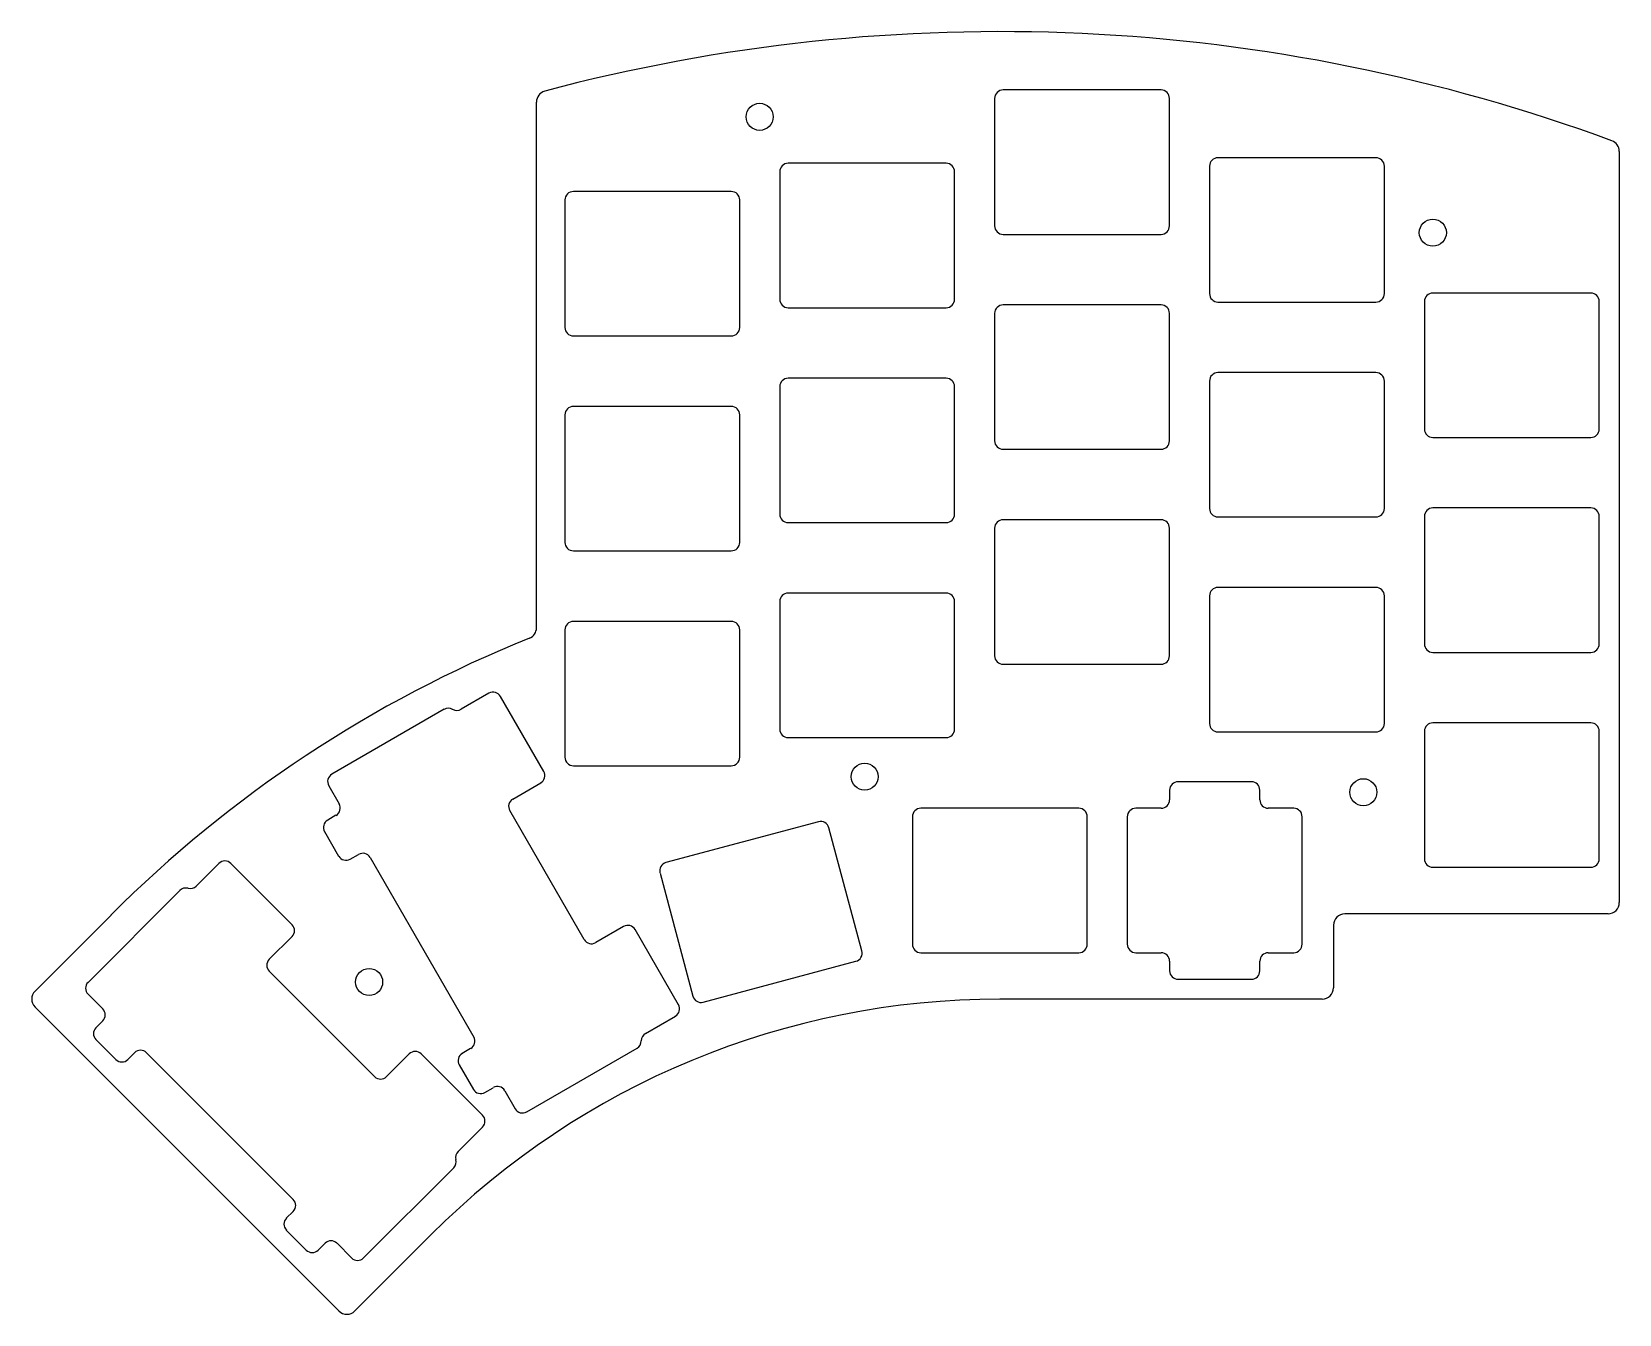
# Model space of a CAD drawing. Header units: millimetres. Extents: x -131 to 10, y -46 to 68.
import ezdxf

# ---------------------------------------------------------------- set-up
doc = ezdxf.new("R2010")
doc.units = ezdxf.units.MM
doc.header["$MEASUREMENT"] = 0
doc.layers.add('no kerf$Plate Alps', color=18, linetype='Continuous', true_color=0x000000)

msp = doc.modelspace()

# ---------------------------------------------------------------- linework, layer by layer
at = {"layer": 'no kerf$Plate Alps'}
for p, q in [((-31.1, 62.5), (-45.1, 62.5)), ((-86.48, 14.83), (-86.48, 61.43)), ((-45.85, 61.75), (-45.85, 50.45)), ((-30.35, 50.45), (-30.35, 61.75)), ((-12.05, 56.5), (-26.05, 56.5)), ((-64.9, 55.25), (-64.9, 43.95)), ((-50.15, 56), (-64.15, 56)), ((-49.4, 43.95), (-49.4, 55.25)), ((-26.8, 55.75), (-26.8, 44.45)), ((-11.3, 44.45), (-11.3, 55.75)), ((-69.2, 53.5), (-83.2, 53.5)), ((-83.95, 52.75), (-83.95, 41.45)), ((-68.45, 41.45), (-68.45, 52.75)), ((-45.1, 49.7), (-31.1, 49.7)), ((-26.05, 43.7), (-12.05, 43.7)), ((-7.75, 43.75), (-7.75, 32.45)), ((7, 44.5), (-7, 44.5)), ((7.75, 32.45), (7.75, 43.75)), ((-64.15, 43.2), (-50.15, 43.2)), ((-45.85, 42.7), (-45.85, 31.4)), ((-31.1, 43.45), (-45.1, 43.45)), ((-30.35, 31.4), (-30.35, 42.7)), ((-83.2, 40.7), (-69.2, 40.7)), ((-50.15, 36.95), (-64.15, 36.95)), ((-26.8, 36.7), (-26.8, 25.4)), ((-12.05, 37.45), (-26.05, 37.45)), ((-11.3, 25.4), (-11.3, 36.7)), ((-64.9, 36.2), (-64.9, 24.9)), ((-49.4, 24.9), (-49.4, 36.2)), ((-69.2, 34.45), (-83.2, 34.45)), ((-83.95, 33.7), (-83.95, 22.4)), ((-68.45, 22.4), (-68.45, 33.7)), ((-7, 31.7), (7, 31.7)), ((-45.1, 30.65), (-31.1, 30.65)), ((7, 25.45), (-7, 25.45)), ((-64.15, 24.15), (-50.15, 24.15)), ((-31.1, 24.4), (-45.1, 24.4)), ((-26.05, 24.65), (-12.05, 24.65)), ((-7.75, 24.7), (-7.75, 13.4)), ((7.75, 13.4), (7.75, 24.7)), ((-45.85, 23.65), (-45.85, 12.35)), ((-30.35, 12.35), (-30.35, 23.65)), ((-83.2, 21.65), (-69.2, 21.65)), ((-12.05, 18.4), (-26.05, 18.4)), ((-64.9, 17.15), (-64.9, 5.85)), ((-50.15, 17.9), (-64.15, 17.9)), ((-49.4, 5.85), (-49.4, 17.15)), ((-26.8, 17.65), (-26.8, 6.35)), ((-11.3, 6.35), (-11.3, 17.65)), ((-83.95, 14.65), (-83.95, 3.35)), ((-69.2, 15.4), (-83.2, 15.4)), ((-68.45, 3.35), (-68.45, 14.65)), ((-45.1, 11.6), (-31.1, 11.6)), ((-7, 12.65), (7, 12.65)), ((-90.69, 9.02), (-93.16, 7.6)), ((-85.83, 2.1), (-89.66, 8.75)), ((-94.66, 7.6), (-104.62, 1.85)), ((-7.75, 5.65), (-7.75, -5.65)), ((7, 6.4), (-7, 6.4)), ((7.75, -5.65), (7.75, 5.65)), ((-64.15, 5.1), (-50.15, 5.1)), ((-26.05, 5.6), (-12.05, 5.6)), ((-83.2, 2.6), (-69.2, 2.6)), ((-104.89, 0.82), (-103.97, -0.77)), ((-88.57, -0.35), (-86.1, 1.08)), ((-30.34, 0.43), (-30.34, -0.42)), ((-23.09, 1.18), (-29.59, 1.18)), ((-22.34, -0.42), (-22.34, 0.43)), ((-82.24, -12.81), (-88.84, -1.37)), ((-38.39, -1.17), (-52.39, -1.17)), ((-31.09, -1.17), (-33.34, -1.17)), ((-19.34, -1.17), (-21.59, -1.17)), ((-104.25, -1.79), (-104.98, -2.22)), ((-61.47, -2.37), (-74.99, -5.99)), ((-53.14, -1.92), (-53.14, -13.22)), ((-37.64, -13.22), (-37.64, -1.92)), ((-34.09, -1.92), (-34.09, -13.22)), ((-18.59, -13.22), (-18.59, -1.92)), ((-105.26, -3.24), (-104.01, -5.41)), ((-57.63, -13.81), (-60.55, -2.9)), ((-102.98, -5.68), (-102.25, -5.26)), ((-101.22, -5.53), (-92.03, -21.45)), ((-114.63, -6.06), (-116.64, -8.07)), ((-108.14, -11.49), (-113.57, -6.06)), ((-75.52, -6.91), (-72.6, -17.82)), ((-7, -6.4), (7, -6.4)), ((-118.09, -8.46), (-126.23, -16.6)), ((-130.93, -17.37), (-124.19, -10.64)), ((8.53, -10.53), (-14.81, -10.53)), ((-110.16, -14.56), (-108.14, -12.55)), ((-78.75, -11.66), (-81.22, -13.08)), ((-73.89, -18.58), (-77.73, -11.93)), ((-15.81, -11.53), (-15.81, -17.09)), ((-52.39, -13.97), (-38.39, -13.97)), ((-33.34, -13.97), (-31.09, -13.97)), ((-21.59, -13.97), (-19.34, -13.97)), ((-71.68, -18.35), (-58.16, -14.73)), ((-30.34, -14.72), (-30.34, -15.57)), ((-22.34, -15.57), (-22.34, -14.72)), ((-100.82, -24.96), (-110.16, -15.62)), ((-29.59, -16.32), (-23.09, -16.32)), ((-126.23, -17.66), (-124.93, -18.95)), ((-16.81, -18.09), (-45.39, -18.09)), ((-103.99, -45.73), (-130.93, -18.79)), ((-76.81, -21.13), (-74.16, -19.6)), ((-124.93, -20.02), (-125.53, -20.62)), ((-125.53, -21.68), (-123.76, -23.45)), ((-92.31, -22.47), (-93.05, -22.9)), ((-87.34, -28.08), (-77.56, -22.43)), ((-122.7, -23.45), (-122.1, -22.84)), ((-121.04, -22.84), (-108.04, -35.84)), ((-97.75, -22.94), (-99.76, -24.96)), ((-91.26, -28.37), (-96.69, -22.94)), ((-93.32, -23.92), (-92.07, -26.09)), ((-91.05, -26.36), (-90.31, -25.94)), ((-89.28, -26.21), (-88.37, -27.8)), ((-93.42, -31.59), (-91.26, -29.43)), ((-101.8, -41.03), (-93.8, -33.04)), ((-108.04, -36.9), (-108.65, -37.5)), ((-108.65, -38.56), (-106.88, -40.33)), ((-95.84, -38.99), (-102.57, -45.73)), ((-105.82, -40.33), (-105.22, -39.73)), ((-104.15, -39.73), (-102.86, -41.03))]:
    msp.add_line(p, q, dxfattribs=at)
msp.add_lwpolyline([(9.52, 57.06), (9.52, -9.53)], dxfattribs=at)
for centre in [(-66.68, 60.12), (-7, 49.85), (-57.38, 1.63), (-13.16, 0.25), (-101.31, -16.57)]:
    msp.add_circle(centre, 1.2, dxfattribs=at)
for centre, radius, start, end in [((-45.39, -89.44), 157.11, 69.797, 104.8807), ((-85.48, 61.43), 1, 104.8807, 180), ((-45.1, 61.75), 0.75, 90, 180), ((-31.1, 61.75), 0.75, 0, 90), ((8.53, 57.06), 1, 0.0007, 69.797), ((-26.05, 55.75), 0.75, 90, 180), ((-12.05, 55.75), 0.75, 0, 90), ((-64.15, 55.25), 0.75, 90, 180), ((-50.15, 55.25), 0.75, 0, 90), ((-83.2, 52.75), 0.75, 90, 180), ((-69.2, 52.75), 0.75, 0, 90), ((-45.1, 50.45), 0.75, 180, 270), ((-31.1, 50.45), 0.75, 270, 0), ((-64.15, 43.95), 0.75, 180, 270), ((-50.15, 43.95), 0.75, 270, 0), ((-26.05, 44.45), 0.75, 180, 270), ((-12.05, 44.45), 0.75, 270, 0), ((-7, 43.75), 0.75, 90, 180), ((7, 43.75), 0.75, 0, 90), ((-45.1, 42.7), 0.75, 90, 180), ((-31.1, 42.7), 0.75, 0, 90), ((-83.2, 41.45), 0.75, 180, 270), ((-69.2, 41.45), 0.75, 270, 0), ((-64.15, 36.2), 0.75, 90, 180), ((-50.15, 36.2), 0.75, 0, 90), ((-26.05, 36.7), 0.75, 90, 180), ((-12.05, 36.7), 0.75, 0, 90), ((-83.2, 33.7), 0.75, 90, 180), ((-69.2, 33.7), 0.75, 0, 90), ((-7, 32.45), 0.75, 180, 270), ((7, 32.45), 0.75, 270, 0), ((-45.1, 31.4), 0.75, 180, 270), ((-31.1, 31.4), 0.75, 270, 0), ((-26.05, 25.4), 0.75, 180, 270), ((-12.05, 25.4), 0.75, 270, 0), ((-7, 24.7), 0.75, 90, 180), ((7, 24.7), 0.75, 0, 90), ((-64.15, 24.9), 0.75, 180, 270), ((-50.15, 24.9), 0.75, 270, 0), ((-45.1, 23.65), 0.75, 90, 180), ((-31.1, 23.65), 0.75, 0, 90), ((-83.2, 22.4), 0.75, 180, 270), ((-69.2, 22.4), 0.75, 270, 0), ((-26.05, 17.65), 0.75, 90, 180), ((-12.05, 17.65), 0.75, 360, 90), ((-64.15, 17.15), 0.75, 90, 180), ((-50.15, 17.15), 0.75, 0, 90), ((-87.47, 14.83), 1, 291.9806, 0), ((-83.2, 14.65), 0.75, 90, 180), ((-69.2, 14.65), 0.75, 0, 90), ((-45.39, -89.44), 111.45, 111.9806, 135), ((-7, 13.4), 0.75, 180, 270), ((7, 13.4), 0.75, 270, 360), ((-45.1, 12.35), 0.75, 180, 270), ((-31.1, 12.35), 0.75, 270, 0), ((-90.31, 8.37), 0.75, 30, 120), ((-94.28, 6.95), 0.75, 60, 120), ((-93.53, 8.25), 0.75, 240, 300), ((-64.15, 5.85), 0.75, 180, 270), ((-50.15, 5.85), 0.75, 270, 0), ((-26.05, 6.35), 0.75, 180, 270), ((-12.05, 6.35), 0.75, 270, 0), ((-7, 5.65), 0.75, 90, 180), ((7, 5.65), 0.75, 0, 90), ((-83.2, 3.35), 0.75, 180, 270), ((-69.2, 3.35), 0.75, 270, 0), ((-104.24, 1.2), 0.75, 120, 210), ((-86.48, 1.72), 0.75, 300, 30), ((-29.59, 0.43), 0.75, 90, 180), ((-23.09, 0.43), 0.75, 0, 90), ((-104.62, -1.15), 0.75, 300, 30), ((-88.19, -1), 0.75, 120, 210), ((-52.39, -1.92), 0.75, 90, 180), ((-38.39, -1.92), 0.75, 0, 90), ((-33.34, -1.92), 0.75, 90, 180), ((-31.09, -0.42), 0.75, 270, 360), ((-21.59, -0.42), 0.75, 180, 270), ((-19.34, -1.92), 0.75, 0, 90), ((-104.61, -2.87), 0.75, 120, 210), ((-61.28, -3.09), 0.75, 15, 105), ((-103.36, -5.03), 0.75, 210, 300), ((-101.87, -5.91), 0.75, 30, 120), ((-114.1, -6.59), 0.75, 45, 135), ((-74.8, -6.71), 0.75, 105, 195), ((-7, -5.65), 0.75, 180, 270), ((7, -5.65), 0.75, 270, 360), ((-117.56, -8.99), 0.75, 75, 135), ((-117.17, -7.54), 0.75, 255, 315), ((8.53, -9.53), 1, 270, 360), ((-14.81, -11.53), 1, 90, 180), ((-108.67, -12.02), 0.75, 315, 45), ((-78.38, -12.3), 0.75, 30, 120), ((-81.59, -12.43), 0.75, 210, 300), ((-58.35, -14.01), 0.75, 285, 15), ((-52.39, -13.22), 0.75, 180, 270), ((-38.39, -13.22), 0.75, 270, 360), ((-33.34, -13.22), 0.75, 180, 270), ((-31.09, -14.72), 0.75, 0, 90), ((-21.59, -14.72), 0.75, 90, 180), ((-19.34, -13.22), 0.75, 270, 0), ((-109.63, -15.09), 0.75, 135, 225), ((-125.7, -17.13), 0.75, 135, 225), ((-29.59, -15.57), 0.75, 180, 270), ((-23.09, -15.57), 0.75, 270, 0), ((-130.22, -18.08), 1, 135, 225), ((-45.39, -89.44), 71.35, 90, 135), ((-71.88, -17.63), 0.75, 195, 285), ((-16.81, -17.09), 1, 270, 0), ((-125.46, -19.49), 0.75, 315, 45), ((-74.54, -18.95), 0.75, 300, 30), ((-125, -21.15), 0.75, 135, 225), ((-92.68, -21.82), 0.75, 300, 30), ((-77.93, -21.78), 0.75, 300, 0), ((-76.43, -21.78), 0.75, 120, 180), ((-123.23, -22.91), 0.75, 225, 315), ((-121.57, -23.37), 0.75, 45, 135), ((-97.22, -23.47), 0.75, 45, 135), ((-92.67, -23.55), 0.75, 120, 210), ((-100.29, -24.43), 0.75, 225, 315), ((-91.42, -25.71), 0.75, 210, 300), ((-89.93, -26.58), 0.75, 30, 120), ((-87.72, -27.43), 0.75, 210, 300), ((-91.79, -28.9), 0.75, 315, 45), ((-94.34, -32.5), 0.75, 315, 15), ((-92.89, -32.12), 0.75, 135, 195), ((-108.57, -36.37), 0.75, 315, 45), ((-108.11, -38.03), 0.75, 135, 225), ((-106.35, -39.8), 0.75, 225, 315), ((-104.69, -40.26), 0.75, 45, 135), ((-102.33, -40.5), 0.75, 225, 315), ((-103.28, -45.02), 1, 225, 315)]:
    msp.add_arc(centre, radius, start, end, dxfattribs=at)

doc.saveas('drawing.dxf')
